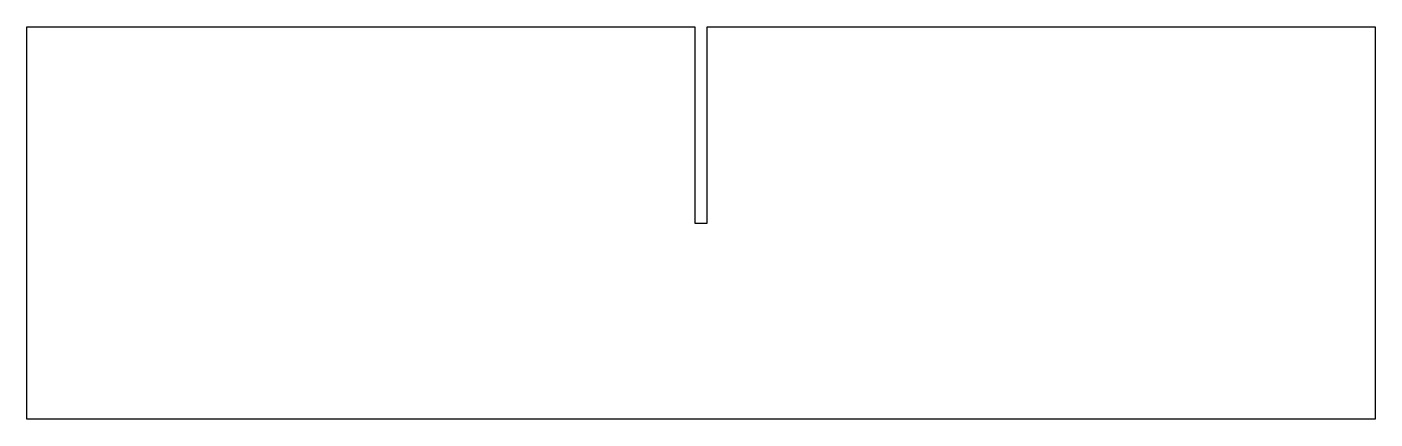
# Model space of a CAD drawing. Header units: millimetres. Extents: x -138 to 138, y -40 to 40.
import ezdxf

# ---------------------------------------------------------------- set-up
doc = ezdxf.new("R2010")
doc.units = ezdxf.units.MM

msp = doc.modelspace()

# ---------------------------------------------------------------- linework, layer by layer
at = {"color": 7, "linetype": 'Continuous', "lineweight": 25}
for p, q in [((-137.5, -40), (-137.5, 40)), ((-137.5, 40), (-1.25, 40)), ((-1.25, 40), (-1.25, 0)), ((1.25, 0), (1.25, 40)), ((1.25, 40), (137.5, 40)), ((137.5, 40), (137.5, -40)), ((-1.25, 0), (1.25, 0)), ((137.5, -40), (-137.5, -40))]:
    msp.add_line(p, q, dxfattribs=at)

doc.saveas('drawing.dxf')
